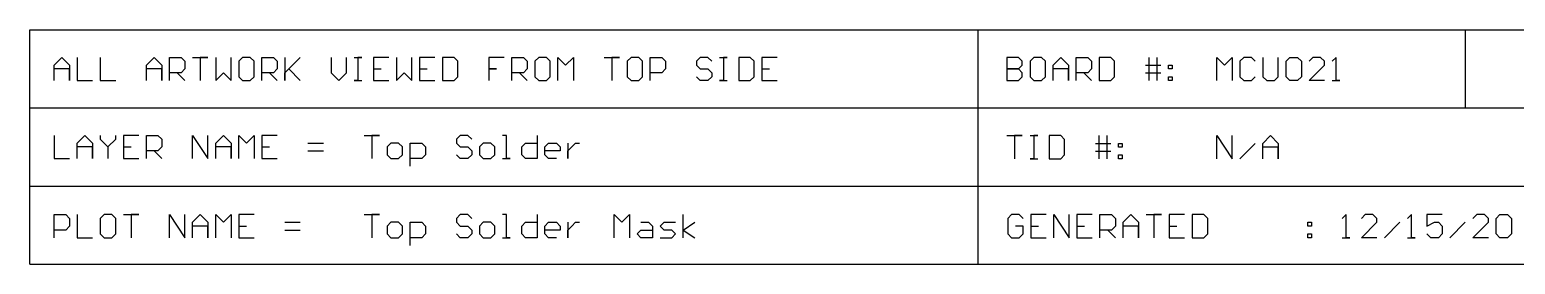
# Model space of a CAD drawing. Extents: x 22 to 190, y 82 to 214.
# Drawn here: x 22.1 to 120.1, y 82.5 to 98 of the extents above; entities that cross this region are included whole.
import ezdxf

# ---------------------------------------------------------------- set-up
doc = ezdxf.new("R2010")
doc.units = 0
doc.layers.add('Layer_1', color=7, linetype='CONTINUOUS')

msp = doc.modelspace()

# ---------------------------------------------------------------- linework, layer by layer
at = {"layer": 'Layer_1', "color": 7}
for points in [[(22.061303, 82.494143), (22.061303, 97.982169)], [(22.073979, 82.494143), (22.073979, 97.982169)], [(22.073979, 97.982169), (189.605364, 97.982169)], [(84.617514, 82.494143), (84.617514, 97.982169)], [(116.77116, 92.81959), (116.77116, 97.982169)], [(23.672771, 94.626338), (23.672771, 95.6417), (24.180082, 96.149263), (24.687653, 95.6417), (24.687653, 94.626338), (24.687653, 95.387814), (23.672771, 95.387814)], [(25.194937, 96.149263), (25.194937, 94.626338), (26.209793, 94.626338)], [(26.717103, 96.149263), (26.717103, 94.626338), (27.731959, 94.626338)], [(29.76141, 94.626338), (29.76141, 95.6417), (30.268981, 96.149263), (30.776265, 95.6417), (30.776265, 94.626338), (30.776265, 95.387814), (29.76141, 95.387814)], [(31.283576, 94.626338), (31.283576, 96.149263), (32.044659, 96.149263), (32.298432, 95.895613), (32.298432, 95.387814), (32.044659, 95.134163), (31.283576, 95.134163)], [(32.805742, 96.149263), (33.820598, 96.149263), (33.313287, 96.149263), (33.313287, 94.626338)], [(34.327908, 96.149263), (34.327908, 94.626338), (34.835453, 95.134163), (35.342764, 94.626338), (35.342764, 96.149263)], [(37.372215, 94.626338), (37.372215, 96.149263), (38.133558, 96.149263), (38.38707, 95.895613), (38.38707, 95.387814), (38.133558, 95.134163), (37.372215, 95.134163)], [(38.894615, 96.149263), (38.894615, 94.626338), (38.894615, 95.134163), (39.909237, 96.149263), (39.148154, 95.387814), (39.909237, 94.626338)], [(41.938948, 96.149263), (41.938948, 95.134163), (42.446258, 94.626338), (42.953543, 95.134163), (42.953543, 96.149263)], [(43.461114, 96.149263), (43.968399, 96.149263), (43.714626, 96.149263), (43.714626, 94.626338), (43.461114, 94.626338), (43.968399, 94.626338)], [(45.744337, 96.149263), (44.729482, 96.149263), (44.729482, 94.626338), (45.744337, 94.626338)], [(46.251648, 96.149263), (46.251648, 94.626338), (46.759193, 95.134163), (47.266503, 94.626338), (47.266503, 96.149263)], [(48.78867, 96.149263), (47.773814, 96.149263), (47.773814, 94.626338), (48.78867, 94.626338)], [(53.355142, 96.149263), (52.340521, 96.149263), (52.340521, 95.387814), (52.847832, 95.387814), (52.340521, 95.387814), (52.340521, 94.626338)], [(53.862427, 94.626338), (53.862427, 96.149263), (54.62351, 96.149263), (54.877309, 95.895613), (54.877309, 95.387814), (54.62351, 95.134163), (53.862427, 95.134163)], [(56.90702, 94.626338), (56.90702, 96.149263), (57.414304, 95.6417), (57.921615, 96.149263), (57.921615, 94.626338)], [(59.951326, 96.149263), (60.965921, 96.149263), (60.458637, 96.149263), (60.458637, 94.626338)], [(62.995658, 94.626338), (62.995658, 96.149263), (63.756716, 96.149263), (64.010514, 95.895613), (64.010514, 95.387814), (63.756716, 95.134163), (62.995658, 95.134163)], [(67.05482, 95.895613), (66.801048, 96.149263), (66.293737, 96.149263), (66.039965, 95.895613), (66.039965, 95.6417), (66.293737, 95.387814), (66.801048, 95.387814), (67.05482, 95.134163), (67.05482, 94.88025), (66.801048, 94.626338), (66.293737, 94.626338), (66.039965, 94.88025)], [(67.562131, 96.149263), (68.069416, 96.149263), (67.815904, 96.149263), (67.815904, 94.626338), (67.562131, 94.626338), (68.069416, 94.626338)], [(71.367521, 96.149263), (70.352665, 96.149263), (70.352665, 94.626338), (71.367521, 94.626338)], [(89.565166, 94.626338), (89.565166, 95.6417), (90.07245, 96.149263), (90.580021, 95.6417), (90.580021, 94.626338), (90.580021, 95.387814), (89.565166, 95.387814)], [(91.087332, 94.626338), (91.087332, 96.149263), (91.848389, 96.149263), (92.102188, 95.895613), (92.102188, 95.387814), (91.848389, 95.134163), (91.087332, 95.134163)], [(95.907577, 94.626338), (95.907577, 96.149263)], [(96.414888, 96.149263), (96.414888, 94.626338)], [(100.36442, 94.626338), (100.36442, 96.149263), (100.871731, 95.6417), (101.379276, 96.149263), (101.379276, 94.626338)], [(102.901442, 95.895613), (102.647669, 96.149263), (102.140359, 96.149263), (101.886586, 95.895613), (101.886586, 94.88025), (102.140359, 94.626338), (102.647669, 94.626338), (102.901442, 94.88025)], [(103.408726, 96.149263), (103.408726, 94.88025), (103.662525, 94.626338), (104.169809, 94.626338), (104.423582, 94.88025), (104.423582, 96.149263)], [(107.467914, 94.626338), (106.453059, 94.626338), (107.467914, 95.6417), (107.467914, 95.895613), (107.214142, 96.149263), (106.706831, 96.149263), (106.453059, 95.895613)], [(107.975225, 94.626338), (108.48277, 94.626338), (108.228997, 94.626338), (108.228997, 96.149263), (108.228997, 96.149263), (107.975225, 95.895613)], [(31.791147, 95.134163), (32.298432, 94.626338)], [(37.87976, 95.134163), (38.38707, 94.626338)], [(44.729482, 95.387814), (45.237053, 95.387814)], [(47.773814, 95.387814), (48.281359, 95.387814)], [(54.369998, 95.134163), (54.877309, 94.626338)], [(70.352665, 95.387814), (70.86021, 95.387814)], [(91.594877, 95.134163), (92.102188, 94.626338)], [(95.653805, 95.6417), (96.414888, 95.6417), (96.66866, 95.6417)], [(95.653805, 95.134163), (96.66866, 95.134163)], [(22.061303, 92.81959), (189.605364, 92.81959)], [(23.672771, 90.999619), (23.672771, 89.476719), (24.687653, 89.476719)], [(25.194937, 89.476719), (25.194937, 90.49182), (25.702248, 90.999619), (26.209793, 90.49182), (26.209793, 89.476719), (26.209793, 90.238169), (25.194937, 90.238169)], [(26.717103, 90.999619), (26.717103, 90.745706), (27.224414, 90.238169), (27.731959, 90.745706), (27.731959, 90.999619)], [(27.224414, 90.238169), (27.224414, 89.476719)], [(29.254125, 90.999619), (28.23927, 90.999619), (28.23927, 89.476719), (29.254125, 89.476719)], [(28.23927, 90.238169), (28.746815, 90.238169)], [(29.76141, 89.476719), (29.76141, 90.999619), (30.522493, 90.999619), (30.776265, 90.745706), (30.776265, 90.238169), (30.522493, 89.984256), (29.76141, 89.984256)], [(32.805742, 89.476719), (32.805742, 90.999619), (33.820598, 89.476719), (33.820598, 90.999619)], [(34.327908, 89.476719), (34.327908, 90.49182), (34.835453, 90.999619), (35.342764, 90.49182), (35.342764, 89.476719), (35.342764, 90.238169), (34.327908, 90.238169)], [(35.850309, 89.476719), (35.850309, 90.999619), (36.35762, 90.49182), (36.864904, 90.999619), (36.864904, 89.476719)], [(38.38707, 90.999619), (37.372215, 90.999619), (37.372215, 89.476719), (38.38707, 89.476719)], [(37.372215, 90.238169), (37.87976, 90.238169)], [(40.416782, 90.49182), (41.431377, 90.49182)], [(44.114572, 90.999619), (45.129427, 90.999619), (44.621882, 90.999619), (44.621882, 89.476719)], [(44.114572, 90.999619), (45.129427, 90.999619), (44.621882, 90.999619), (44.621882, 89.476719)], [(47.158904, 88.968894), (47.158904, 90.49182), (47.919987, 90.49182), (48.17376, 90.238169), (48.17376, 89.73037), (47.919987, 89.476719), (47.158904, 89.476719)], [(47.158904, 88.968894), (47.158904, 90.49182), (47.919987, 90.49182), (48.17376, 90.238169), (48.17376, 89.73037), (47.919987, 89.476719), (47.158904, 89.476719)], [(51.218066, 90.745706), (50.964293, 90.999619), (50.456983, 90.999619), (50.20321, 90.745706), (50.20321, 90.49182), (50.456983, 90.238169), (50.964293, 90.238169), (51.218066, 89.984256), (51.218066, 89.73037), (50.964293, 89.476719), (50.456983, 89.476719), (50.20321, 89.73037)], [(51.218066, 90.745706), (50.964293, 90.999619), (50.456983, 90.999619), (50.20321, 90.745706), (50.20321, 90.49182), (50.456983, 90.238169), (50.964293, 90.238169), (51.218066, 89.984256), (51.218066, 89.73037), (50.964293, 89.476719), (50.456983, 89.476719), (50.20321, 89.73037)], [(53.247543, 89.476719), (53.755088, 89.476719), (53.501315, 89.476719), (53.501315, 90.999619), (53.247543, 90.999619)], [(53.247543, 89.476719), (53.755088, 89.476719), (53.501315, 89.476719), (53.501315, 90.999619), (53.247543, 90.999619)], [(55.530766, 90.999619), (55.530766, 89.476719), (54.769683, 89.476719), (54.516171, 89.73037), (54.516171, 90.238169), (54.769683, 90.49182), (55.530766, 90.49182)], [(55.530766, 90.999619), (55.530766, 89.476719), (54.769683, 89.476719), (54.516171, 89.73037), (54.516171, 90.238169), (54.769683, 90.49182), (55.530766, 90.49182)], [(56.79942, 89.476719), (56.292109, 89.476719), (56.038337, 89.73037), (56.038337, 90.238169), (56.292109, 90.49182), (56.79942, 90.49182), (57.053193, 90.238169), (57.053193, 89.984256), (56.038337, 89.984256)], [(56.79942, 89.476719), (56.292109, 89.476719), (56.038337, 89.73037), (56.038337, 90.238169), (56.292109, 90.49182), (56.79942, 90.49182), (57.053193, 90.238169), (57.053193, 89.984256), (56.038337, 89.984256)], [(57.560477, 90.49182), (57.560477, 89.476719), (57.560477, 89.984256), (57.814015, 90.238169), (58.067788, 90.49182), (58.32156, 90.49182)], [(57.560477, 90.49182), (57.560477, 89.476719), (57.560477, 89.984256), (57.814015, 90.238169), (58.067788, 90.49182), (58.32156, 90.49182)], [(86.520833, 90.986658), (87.535689, 90.986658), (87.028144, 90.986658), (87.028144, 89.463759)], [(88.043, 90.986658), (88.55031, 90.986658), (88.296772, 90.986658), (88.296772, 89.463759), (88.043, 89.463759), (88.55031, 89.463759)], [(92.35596, 90.479121), (93.117043, 90.479121), (93.370555, 90.479121)], [(92.609472, 89.463759), (92.609472, 90.986658)], [(93.117043, 90.986658), (93.117043, 89.463759)], [(100.36442, 89.463759), (100.36442, 90.986658), (101.379276, 89.463759), (101.379276, 90.986658)], [(101.886586, 89.463759), (102.901442, 90.479121)], [(103.408726, 89.463759), (103.408726, 90.479121), (103.916037, 90.986658), (104.423582, 90.479121), (104.423582, 89.463759), (104.423582, 90.225208), (103.408726, 90.225208)], [(30.268981, 89.984256), (30.776265, 89.476719)], [(40.416782, 89.984256), (41.431377, 89.984256)], [(92.35596, 89.971322), (93.370555, 89.971322)], [(22.061303, 87.656748), (189.554609, 87.656748)], [(23.672771, 84.250124), (23.672771, 85.77305), (24.433854, 85.77305), (24.687653, 85.5194), (24.687653, 85.011836), (24.433854, 84.75795), (23.672771, 84.75795)], [(25.194937, 85.77305), (25.194937, 84.250124), (26.209793, 84.250124)], [(28.23927, 85.77305), (29.254125, 85.77305), (28.746815, 85.77305), (28.746815, 84.250124)], [(31.283576, 84.250124), (31.283576, 85.77305), (32.298432, 84.250124), (32.298432, 85.77305)], [(32.805742, 84.250124), (32.805742, 85.265487), (33.313287, 85.77305), (33.820598, 85.265487), (33.820598, 84.250124), (33.820598, 85.011836), (32.805742, 85.011836)], [(34.327908, 84.250124), (34.327908, 85.77305), (34.835453, 85.265487), (35.342764, 85.77305), (35.342764, 84.250124)], [(36.864904, 85.77305), (35.850309, 85.77305), (35.850309, 84.250124), (36.864904, 84.250124)], [(38.894615, 85.265487), (39.909237, 85.265487)], [(44.114572, 85.77305), (45.129427, 85.77305), (44.621882, 85.77305), (44.621882, 84.250124)], [(47.158904, 83.742587), (47.158904, 85.265487), (47.919987, 85.265487), (48.17376, 85.011836), (48.17376, 84.504037), (47.919987, 84.250124), (47.158904, 84.250124)], [(51.218066, 85.5194), (50.964293, 85.77305), (50.456983, 85.77305), (50.20321, 85.5194), (50.20321, 85.265487), (50.456983, 85.011836), (50.964293, 85.011836), (51.218066, 84.75795), (51.218066, 84.504037), (50.964293, 84.250124), (50.456983, 84.250124), (50.20321, 84.504037)], [(53.247543, 84.250124), (53.755088, 84.250124), (53.501315, 84.250124), (53.501315, 85.77305), (53.247543, 85.77305)], [(55.530766, 85.77305), (55.530766, 84.250124), (54.769683, 84.250124), (54.516171, 84.504037), (54.516171, 85.011836), (54.769683, 85.265487), (55.530766, 85.265487)], [(56.79942, 84.250124), (56.292109, 84.250124), (56.038337, 84.504037), (56.038337, 85.011836), (56.292109, 85.265487), (56.79942, 85.265487), (57.053193, 85.011836), (57.053193, 84.75795), (56.038337, 84.75795)], [(57.560477, 85.265487), (57.560477, 84.250124), (57.560477, 84.75795), (57.814015, 85.011836), (58.067788, 85.265487), (58.32156, 85.265487)], [(60.60481, 84.250124), (60.60481, 85.77305), (61.11212, 85.265487), (61.619665, 85.77305), (61.619665, 84.250124)], [(62.380748, 85.265487), (62.888033, 85.265487), (63.141831, 85.011836), (63.141831, 84.250124), (62.380748, 84.250124), (62.126976, 84.504037), (62.380748, 84.75795), (63.141831, 84.75795)], [(63.649116, 84.250124), (64.410199, 84.250124), (64.663972, 84.504037), (64.410199, 84.75795), (63.902915, 84.75795), (63.649116, 85.011836), (63.902915, 85.265487), (64.663972, 85.265487)], [(65.171282, 84.250124), (65.171282, 85.77305)], [(65.171282, 84.75795), (65.932365, 85.265487)], [(87.586443, 85.5194), (87.332671, 85.77305), (86.825386, 85.77305), (86.571588, 85.5194), (86.571588, 84.504037), (86.825386, 84.250124), (87.332671, 84.250124), (87.586443, 84.504037), (87.586443, 85.011836), (87.078898, 85.011836)], [(89.10861, 85.77305), (88.093754, 85.77305), (88.093754, 84.250124), (89.10861, 84.250124)], [(89.61592, 84.250124), (89.61592, 85.77305), (90.630776, 84.250124), (90.630776, 85.77305)], [(92.152942, 85.77305), (91.138086, 85.77305), (91.138086, 84.250124), (92.152942, 84.250124)], [(92.660227, 84.250124), (92.660227, 85.77305), (93.42131, 85.77305), (93.675082, 85.5194), (93.675082, 85.011836), (93.42131, 84.75795), (92.660227, 84.75795)], [(94.182393, 84.250124), (94.182393, 85.265487), (94.689938, 85.77305), (95.197248, 85.265487), (95.197248, 84.250124), (95.197248, 85.011836), (94.182393, 85.011836)], [(95.704559, 85.77305), (96.719415, 85.77305), (96.212104, 85.77305), (96.212104, 84.250124)], [(98.241581, 85.77305), (97.226699, 85.77305), (97.226699, 84.250124), (98.241581, 84.250124)], [(108.637584, 84.250124), (109.144869, 84.250124), (108.891357, 84.250124), (108.891357, 85.77305), (108.891357, 85.77305), (108.637584, 85.5194)], [(110.920807, 84.250124), (109.905952, 84.250124), (110.920807, 85.265487), (110.920807, 85.5194), (110.667035, 85.77305), (110.159724, 85.77305), (109.905952, 85.5194)], [(111.428118, 84.250124), (112.442974, 85.265487)], [(112.950284, 84.250124), (113.457829, 84.250124), (113.204057, 84.250124), (113.204057, 85.77305), (113.204057, 85.77305), (112.950284, 85.5194)], [(115.233768, 85.77305), (114.218912, 85.77305), (114.218912, 85.011836), (114.726197, 85.265487), (114.979995, 85.265487), (115.233768, 85.011836), (115.233768, 84.504037), (114.979995, 84.250124), (114.472685, 84.250124), (114.218912, 84.504037)], [(115.741079, 84.250124), (116.755934, 85.265487)], [(118.278074, 84.250124), (117.263219, 84.250124), (118.278074, 85.265487), (118.278074, 85.5194), (118.024302, 85.77305), (117.516991, 85.77305), (117.263219, 85.5194)], [(35.850309, 85.011836), (36.35762, 85.011836)], [(38.894615, 84.75795), (39.909237, 84.75795)], [(65.171282, 84.75795), (65.932365, 84.250124)], [(88.093754, 85.011836), (88.601065, 85.011836)], [(91.138086, 85.011836), (91.645631, 85.011836)], [(93.167798, 84.75795), (93.675082, 84.250124)], [(97.226699, 85.011836), (97.73427, 85.011836)], [(22.061303, 82.494143), (123.699279, 82.494143)], [(22.073979, 82.494143), (62.056674, 82.494143)]]:
    msp.add_lwpolyline(points, dxfattribs=at)
for points in [[(36.611392, 96.149263), (36.103821, 96.149263), (35.850309, 95.895613), (35.850309, 94.88025), (36.103821, 94.626338), (36.611392, 94.626338), (36.864904, 94.88025), (36.864904, 95.895613)], [(49.295954, 96.149263), (49.295954, 94.626338), (50.057037, 94.626338), (50.31081, 94.88025), (50.31081, 95.895613), (50.057037, 96.149263)], [(56.145937, 96.149263), (55.638366, 96.149263), (55.384853, 95.895613), (55.384853, 94.88025), (55.638366, 94.626338), (56.145937, 94.626338), (56.399449, 94.88025), (56.399449, 95.895613)], [(62.234575, 96.149263), (61.727265, 96.149263), (61.473492, 95.895613), (61.473492, 94.88025), (61.727265, 94.626338), (62.234575, 94.626338), (62.488348, 94.88025), (62.488348, 95.895613)], [(68.830499, 96.149263), (68.830499, 94.626338), (69.591582, 94.626338), (69.845354, 94.88025), (69.845354, 95.895613), (69.591582, 96.149263)], [(86.520833, 96.149263), (86.520833, 94.626338), (87.281916, 94.626338), (87.535689, 94.88025), (87.535689, 95.134163), (87.281916, 95.387814), (86.520833, 95.387814), (86.520833, 95.387814), (86.520833, 95.387814), (86.520833, 95.387814), (87.281916, 95.387814), (87.535689, 95.6417), (87.535689, 95.895613), (87.281916, 96.149263)], [(88.804083, 96.149263), (88.296772, 96.149263), (88.043, 95.895613), (88.043, 94.88025), (88.296772, 94.626338), (88.804083, 94.626338), (89.057855, 94.88025), (89.057855, 95.895613)], [(92.609472, 96.149263), (92.609472, 94.626338), (93.370555, 94.626338), (93.624328, 94.88025), (93.624328, 95.895613), (93.370555, 96.149263)], [(104.930893, 95.895613), (105.184665, 96.149263), (105.691976, 96.149263), (105.945748, 95.895613), (105.945748, 94.88025), (105.691976, 94.626338), (105.184665, 94.626338), (104.930893, 94.88025)], [(97.175945, 95.6417), (97.429743, 95.6417), (97.429743, 95.387814), (97.175945, 95.387814)], [(97.175945, 94.88025), (97.429743, 94.88025), (97.429743, 94.626338), (97.175945, 94.626338)], [(45.89051, 89.476719), (46.397821, 89.476719), (46.651593, 89.73037), (46.651593, 90.238169), (46.397821, 90.49182), (45.89051, 90.49182), (45.636738, 90.238169), (45.636738, 89.73037)], [(45.89051, 89.476719), (46.397821, 89.476719), (46.651593, 89.73037), (46.651593, 90.238169), (46.397821, 90.49182), (45.89051, 90.49182), (45.636738, 90.238169), (45.636738, 89.73037)], [(51.979149, 89.476719), (52.48646, 89.476719), (52.740232, 89.73037), (52.740232, 90.238169), (52.48646, 90.49182), (51.979149, 90.49182), (51.725377, 90.238169), (51.725377, 89.73037)], [(51.979149, 89.476719), (52.48646, 89.476719), (52.740232, 89.73037), (52.740232, 90.238169), (52.48646, 90.49182), (51.979149, 90.49182), (51.725377, 90.238169), (51.725377, 89.73037)], [(89.311393, 90.986658), (89.311393, 89.463759), (90.07245, 89.463759), (90.326249, 89.717671), (90.326249, 90.732772), (90.07245, 90.986658)], [(93.878126, 90.479121), (94.131638, 90.479121), (94.131638, 90.225208), (93.878126, 90.225208)], [(93.878126, 89.717671), (94.131638, 89.717671), (94.131638, 89.463759), (93.878126, 89.463759)], [(27.478187, 85.77305), (26.970876, 85.77305), (26.717103, 85.5194), (26.717103, 84.504037), (26.970876, 84.250124), (27.478187, 84.250124), (27.731959, 84.504037), (27.731959, 85.5194)], [(45.89051, 84.250124), (46.397821, 84.250124), (46.651593, 84.504037), (46.651593, 85.011836), (46.397821, 85.265487), (45.89051, 85.265487), (45.636738, 85.011836), (45.636738, 84.504037)], [(51.979149, 84.250124), (52.48646, 84.250124), (52.740232, 84.504037), (52.740232, 85.011836), (52.48646, 85.265487), (51.979149, 85.265487), (51.725377, 85.011836), (51.725377, 84.504037)], [(98.749126, 85.77305), (98.749126, 84.250124), (99.510209, 84.250124), (99.763721, 84.504037), (99.763721, 85.5194), (99.510209, 85.77305)], [(106.359931, 85.265487), (106.613443, 85.265487), (106.613443, 85.011836), (106.359931, 85.011836)], [(118.785385, 85.5194), (119.039157, 85.77305), (119.546468, 85.77305), (119.80024, 85.5194), (119.80024, 84.504037), (119.546468, 84.250124), (119.039157, 84.250124), (118.785385, 84.504037)], [(106.359931, 84.504037), (106.613443, 84.504037), (106.613443, 84.250124), (106.359931, 84.250124)]]:
    msp.add_lwpolyline(points, close=True, dxfattribs=at)

doc.saveas('drawing.dxf')
